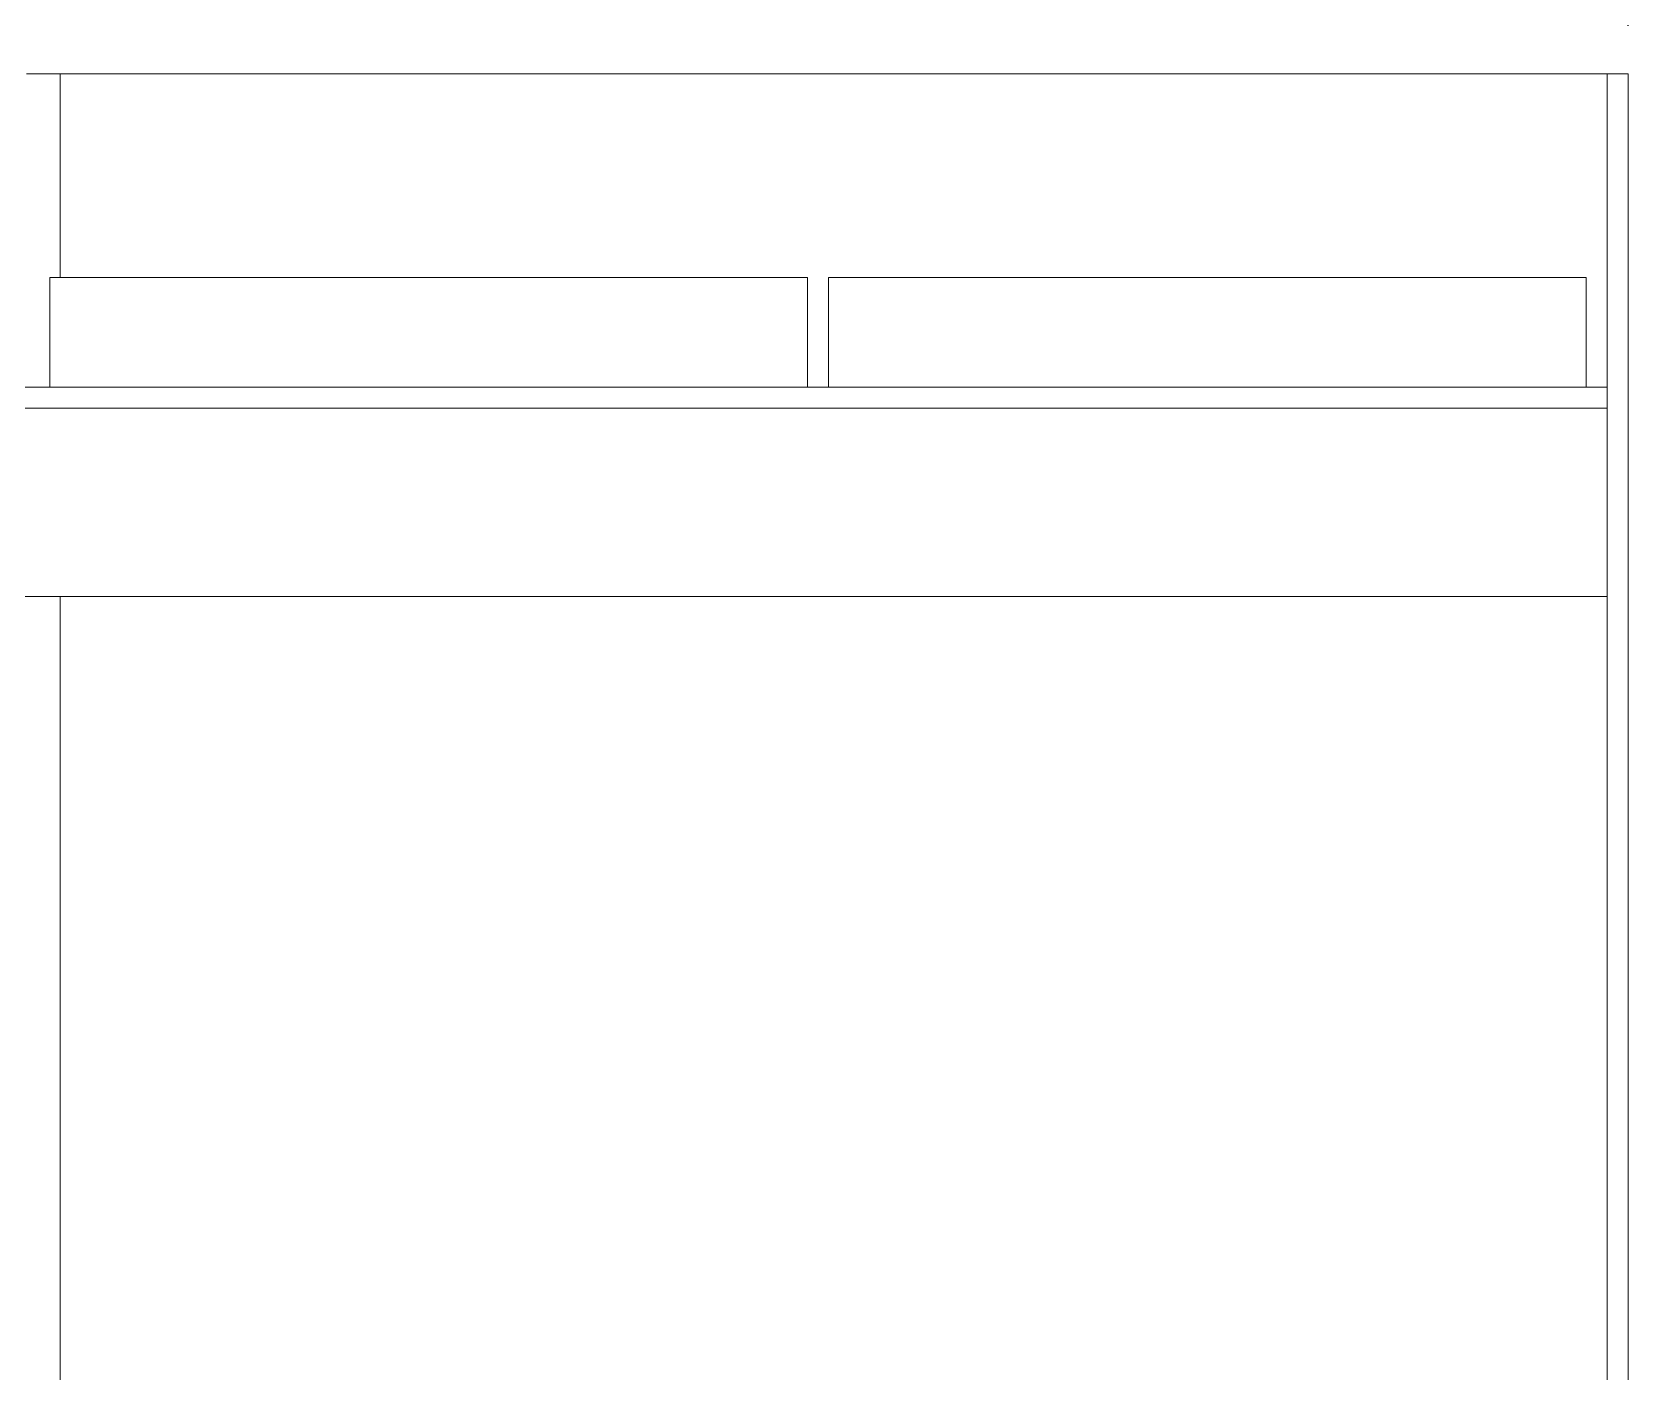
# Model space of a CAD drawing. Header units: millimetres. Extents: x 25115 to 31055, y 5999 to 10199.
# Drawn here: x 27705.9 to 28011.4, y 8974.3 to 9230.9 of the extents above; entities that cross this region are included whole.
import ezdxf

# ---------------------------------------------------------------- set-up
doc = ezdxf.new("R2010")
doc.units = ezdxf.units.MM
doc.header["$LTSCALE"] = 0.3
doc.linetypes.add('INCONTINUOUS', pattern=[200000.001, 200000, -0.001])
doc.layers.add('KOTY', color=3, linetype='INCONTINUOUS', lineweight=9)
doc.layers.add('Visible', color=7, linetype='Continuous', lineweight=18)
doc.styles.add('SEACAD_Arial', font='arial.ttf', dxfattribs={"width": 0.8})
doc.dimstyles.new('ISO-25', dxfattribs={"dimtxt": 1.6, "dimasz": 2, "dimexe": 0.5, "dimexo": 1.5, "dimtad": 1, "dimdec": 0, "dimtxsty": 'SEACAD_Arial', "dimcen": 2, "dimadec": 0, "dimazin": 0, "dimtfac": 1, "dimtdec": 0, "dimtmove": 0, "dimatfit": 3, "dimfxl": 1, "dimarcsym": 0})

# ---------------------------------------------------------------- blocks, each defined once
blk = doc.blocks.new('*D436')
at = {"layer": 'Defpoints', "color": 0}
for p in [(28011.37, 9467.63), (27403.37, 9202.03), (28011.37, 9202.03)]:
    blk.add_point(p, dxfattribs=at)
at = {"layer": 'KOTY', "color": 0, "lineweight": -2}
for p, q in [((27403.37, 9232.03), (27403.37, 9477.63)), ((28011.37, 9232.03), (28011.37, 9477.63)), ((27443.37, 9467.63), (27971.37, 9467.63))]:
    blk.add_line(p, q, dxfattribs=at)
at = {"layer": 'KOTY', "color": 0}
for points in [[(27443.37, 9474.3), (27443.37, 9460.96), (27403.37, 9467.63)], [(27971.37, 9460.96), (27971.37, 9474.3), (28011.37, 9467.63)]]:
    blk.add_solid(points, dxfattribs=at)
at = {"layer": 'KOTY', "color": 0, "insert": (27707.37, 9496.47), "char_height": 32, "attachment_point": 5, "style": 'SEACAD_Arial'}
blk.add_mtext('608', dxfattribs=at)

msp = doc.modelspace()

# ---------------------------------------------------------------- linework, layer by layer
at = {"layer": 'Visible', "color": 0}
for p, q in [((27704.91, 9222.89), (27706.53, 9222.89)), ((27706.53, 9222.89), (27708.21, 9222.89)), ((27708.21, 9222.89), (27709.83, 9222.89)), ((27709.83, 9222.89), (27711.37, 9222.89)), ((27711.37, 9222.89), (28003.35, 9222.89)), ((28003.35, 9222.89), (28004.73, 9222.89)), ((28004.73, 9222.89), (28005.85, 9222.89)), ((28005.85, 9222.89), (28006.67, 9222.89)), ((28006.67, 9222.89), (28007.19, 9222.89)), ((28007.19, 9222.89), (28007.37, 9222.89)), ((28007.37, 9222.35), (28007.37, 9222.89)), ((28007.37, 9222.89), (28011.37, 9222.89)), ((28007.37, 9222.35), (28007.37, 8812.85)), ((28007.37, 9220.89), (28007.37, 9222.35)), ((28007.37, 9218.49), (28007.37, 9220.89)), ((28011.37, 9222.89), (28011.37, 9222.35)), ((28011.37, 9222.35), (28011.37, 9220.89)), ((28011.37, 9220.89), (28011.37, 9218.49)), ((28007.37, 9215.33), (28007.37, 9218.49)), ((28011.37, 9218.49), (28011.37, 9215.33)), ((28007.37, 9211.55), (28007.37, 9215.33)), ((28011.37, 9215.33), (28011.37, 9211.55)), ((28007.37, 9207.31), (28007.37, 9211.55)), ((28011.37, 9211.55), (28011.37, 9207.31)), ((28007.37, 9202.87), (28007.37, 9207.31)), ((28011.37, 9207.31), (28011.37, 9202.87)), ((28007.37, 9202.87), (28007.37, 8782.87)), ((28011.37, 9202.87), (28011.37, 8782.87)), ((27709.37, 9183.87), (27854.37, 9183.87)), ((27709.37, 9183.35), (27709.37, 9183.87)), ((27709.37, 9181.89), (27709.37, 9183.35)), ((27709.37, 9179.49), (27709.37, 9181.89)), ((27854.37, 9183.87), (27854.37, 9183.35)), ((27854.37, 9183.35), (27854.37, 9181.89)), ((27854.37, 9181.89), (27854.37, 9179.49)), ((27858.35, 9183.87), (28003.35, 9183.87)), ((27858.35, 9183.35), (27858.35, 9183.87)), ((27858.35, 9181.89), (27858.35, 9183.35)), ((27858.35, 9179.49), (27858.35, 9181.89)), ((28003.35, 9183.87), (28003.35, 9183.35)), ((28003.35, 9183.35), (28003.35, 9181.89)), ((28003.35, 9181.89), (28003.35, 9179.49)), ((27709.37, 9176.33), (27709.37, 9179.49)), ((27854.37, 9179.49), (27854.37, 9176.33)), ((27858.35, 9176.33), (27858.35, 9179.49)), ((28003.35, 9179.49), (28003.35, 9176.33)), ((27709.37, 9172.55), (27709.37, 9176.33)), ((27854.37, 9176.33), (27854.37, 9172.55)), ((27858.35, 9172.55), (27858.35, 9176.33)), ((28003.35, 9176.33), (28003.35, 9172.55)), ((27709.37, 9168.31), (27709.37, 9172.55)), ((27854.37, 9172.55), (27854.37, 9168.31)), ((27858.35, 9168.31), (27858.35, 9172.55)), ((28003.35, 9172.55), (28003.35, 9168.31)), ((27709.37, 9163.87), (27709.37, 9168.31)), ((27854.37, 9168.31), (27854.37, 9163.87)), ((27858.35, 9163.87), (27858.35, 9168.31)), ((28003.35, 9168.31), (28003.35, 9163.87)), ((27407.39, 9162.89), (28007.37, 9162.89)), ((27709.37, 9162.89), (27709.37, 9163.87)), ((27854.37, 9162.89), (27709.37, 9162.89)), ((27854.37, 9162.89), (27854.37, 9163.87)), ((27858.35, 9162.89), (27858.35, 9163.87)), ((28003.35, 9162.89), (27858.35, 9162.89)), ((28003.35, 9162.89), (28003.35, 9163.87)), ((27407.39, 9158.89), (28007.37, 9158.89)), ((27407.39, 9122.87), (28007.37, 9122.87))]:
    msp.add_line(p, q, dxfattribs=at)
at = {"layer": 'Visible'}
for p, q in [((27711.37, 9183.87), (27711.37, 9222.89)), ((27711.37, 8762.85), (27711.37, 9122.87))]:
    msp.add_line(p, q, dxfattribs=at)

# ---------------------------------------------------------------- dimensions: what is measured, and where the dimension line sits
at = {"layer": 'KOTY'}
dim = msp.add_linear_dim(base=(28011.37, 9467.63), p1=(27403.37, 9202.03), p2=(28011.37, 9202.03), angle=180, dimstyle='ISO-25', override={"dimlfac": 1, "dimtxsty": 'SEACAD_Arial', "dimsah": 1, "dimtolj": 0}, dxfattribs=at)
dim.commit()
dim.dimension.update_dxf_attribs({"geometry": '*D436', "text_midpoint": (27707.37, 9496.47)})

doc.saveas('drawing.dxf')
